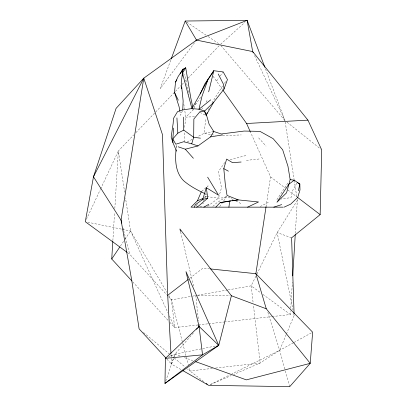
<?xml version="1.0" encoding="UTF-8"?>
<svg xmlns="http://www.w3.org/2000/svg" width="407" height="407" viewBox="0 0 407 407"><rect width="100%" height="100%" fill="white"/><g stroke="black" fill="none" stroke-linecap="round" stroke-linejoin="round"><path stroke-width="0.31" stroke-dasharray="2.04 1.53" d="M184.442 142.068L184.463 131.665M112.861 240.669L114.596 212.24M114.83 208.45L118.345 150.961L133.705 134.926M272.171 316.58L290.41 314.519L290.639 310.719M290.791 308.18L292.363 282.193M295.319 233.384L297.319 200.417L297.125 199.171M176.114 148.382L176.338 145.243M184.656 127.406L185.745 117.15L183.659 103.007M205.703 119.607L204.049 133.374L197.329 136.777M266.02 206.858L270.569 176.867L250.198 131.532M203.999 197.741L205.316 196.418L206.084 193.457M207.774 186.95L208.079 185.765L206.283 187.357M205.484 198.031L206.568 194.505L205.52 193.951M173.336 358.903L171.581 364.194L181.405 369.795M174.12 356.547L174.898 354.197L194.063 332.163M165.771 381.038L173.479 358.374M173.682 357.773L174.898 354.197L202.07 348.723M170.731 60.2L160.2 88.69L194.632 42.633M194.515 116.667L185.745 117.15L193.361 109.748L196.042 103.042M182.321 111.019L180.611 115.364L179.96 111.696M286.172 334.666L279.66 350.341L260.18 362.988L233.572 374.547M286.411 334.081L294.129 315.501L294.088 314.24M208.445 109.987L209.178 108.318M86.365 219.419L100.341 189.504M100.61 188.929L118.345 150.961L124.644 192.226M255.855 276.211L251.155 285.836L253.134 302.772M256.965 273.947L277.157 232.601L297.319 200.417M296.835 183.028L292.847 190.125L291.02 197.614L281.196 199.023M201.597 109.646L203.205 106.949M206.09 102.106L207.051 100.493M211.976 102.854L222.944 85.292M276.897 199.639L288.497 182.051M120.452 246.026L123.586 241.361M124.98 239.291L130.555 230.993L125.498 197.853M219.632 206.644L222.176 203.047M223.631 200.992L226.897 196.367L233.618 199.827M224.837 162.495L218.376 171.566L221.489 187.769L218.513 198.128L207.443 206.405M216.493 81.049L218.727 78.012M220.212 75.987L223.194 71.932M195.263 104.736L200.9 97.115M224.379 83.293L225.91 81.42M135.897 132.636L174.949 91.865M175.386 91.407L181.527 84.992M181.97 84.534L187.673 78.582M188.11 78.124L220.141 44.684M197.395 204.35L196.077 205.672L197.253 205.942M220.604 44.261L244.811 22.446M201.786 191.331L205.83 187.754M212.795 206.39L216.722 202.935L226.897 196.367L223.133 197.848L218.513 198.128L207.199 196.662M189.835 278.23L202.925 268.142L209.859 268.869M202.594 203.754L203.556 203.073M293.401 342.78L279.66 350.341L231.975 373.87M293.951 342.48L312.637 332.193M260.205 206.583L268.961 201.974M187.245 141.875L192.287 139.326M210.404 384.513L229.701 374.989M168.208 357.127L174.898 354.197L180.255 356.12M210.434 384.6L231.257 375.554M230.138 159.829L246.418 155.372M202.686 348.601L218.127 345.487M213.756 131.492L204.049 133.374L210.862 134.554M168.437 296.596L171.418 299.857L191.977 296.24M192.597 296.133L196.957 295.365M197.583 295.258L227.482 289.998M228.103 289.891L251.155 285.836L260.332 292.541M212.505 368.406L189.921 370.975L187.479 368.946M215.639 368.05L260.18 362.988L253.429 305.281M197.955 324.954L174.684 327.579L169.973 322.446M198.585 324.883L208.018 323.819M208.649 323.748L223.743 322.044M224.369 321.973L271.54 316.651M246.398 160.394L259.284 158.964M222.629 135.663L241.224 134.921M197.654 295.334L230.153 295.731M205.316 196.418L206.573 196.581M211.482 134.661L215.196 135.302M87.775 222.227L121.876 229.217M122.497 229.345L130.555 230.993L166.88 292.206M200.005 206.135L201.831 206.573M184.427 357.621L192.76 360.612M291.61 237.83L277.157 232.601L292.989 309.931M235.857 200.982L242.012 204.151M199.995 112.337L205.454 115.257M186.772 22.085L206.064 35.15M208.15 36.559L218.574 43.62M262.881 294.403L290.41 314.519M127.64 252.722L129.68 254.217L166.733 294.734M270.569 176.867L285.246 188.039M287.774 189.962L296.881 196.896M203.759 381.568L189.921 370.975L188.965 367.297M286.991 122.176L320.716 149.089M143.483 332.473L169.882 354.36M170.37 354.762L173.789 357.6M174.277 358.007L185.032 366.921M191.956 108.557L193.361 109.748M132.718 281.853L168.259 320.579M166.88 359.076L171.581 364.194L171.011 354.085M258.664 137.887L266.015 146.082M220.96 45.645L285.007 120.589L294.144 179.838M213.07 76.282L222.543 89.626M168.824 295.482L171.418 299.857L188.329 364.845M183.542 73.392L185.439 77.401L188.899 94.714M254.548 55.596L285.007 120.589L265.288 68.396M130.555 230.993L167.816 312.54M169.398 316.015L174.684 327.579L171.418 299.857M202.94 200.015L203.378 201.099M267.857 312.327L279.66 350.341L285.2 370.314M285.368 370.914L289.733 386.65M123.056 228.073L123.519 229.894M123.672 230.504L129.68 254.217M180.627 232.026L193.722 286.706M293.752 313.644L294.129 315.501M294.241 180.464L296.739 196.678M195.777 295.309L198.468 320.818M176.399 145.207L176.49 148.774"/><path stroke-width="0.61" d="M180.484 231.415L179.894 228.958L231.4 295.747L218.742 345.365L164.962 383.425L165.42 358.348L199.064 326.419L198.931 325.173M294.068 313.604L291.61 237.83L320.156 214.616L321.708 149.883L307.936 120.146L252.661 51.572L247.135 20.35L185.21 21.022L171.169 59.01M176.552 151.15L172.909 142.613L171.159 137.057L173.168 123.331L173.484 118.422L177.538 111.635L182.753 109.936L183.14 101.012L181.242 82.336L182.967 69.195L185.724 67.806L190.863 98.306L192.832 107.336M131.863 280.916L111.737 258.989L112.82 241.3M292.75 275.854L295.243 234.651M176.028 149.644C175.041 160.521 175.386 172.232 183.455 180.571C189.916 186.172 197.334 190.059 204.996 193.671M173.703 128.073L172.807 138.904L172.909 142.613M181.349 88.762L181.507 86.869M182.392 76.14L182.55 74.247M182.702 72.349L182.967 69.195L178.057 76.658L175.554 82.061L174.486 92.303L179.1 106.802L179.853 111.08M228.897 207.158L229.792 200.982L238.243 199.893L258.506 201.974L247.583 207.158M266.02 206.858L255.871 273.702L266.264 308.786L310.236 363.339L289.733 386.65L208.699 385.353L183.043 370.726M264.84 67.206L247.135 20.35L196.52 40.1L143.778 78.175L121.052 220.167L131.832 280.916L139.082 328.825L166.025 358.145M298.346 190.781L299.827 184.005L294.2 180.194L290.15 179.589L287.958 166.254L282.667 149.781L273.153 138.67L259.997 131.375L244.134 131.054L221.23 133.979L213.756 131.492L209.122 124.227L206.868 116.336L204.563 111.086L198.957 109.244L191.956 108.557L182.753 109.936M208.669 91.824L213.828 70.716L223.194 71.932L227.447 79.553L224.033 89.067L213.538 102.452L204.563 111.086L200.005 111.645L193.864 119.002L193.681 137.286L191.722 143.834L197.965 145.935L210.587 136.879L213.756 131.492M232.005 200.829L238.243 199.893L227.055 195.436L225.346 184.819L223.789 168.62L226.648 159.096L232.509 162.647L241.117 162.022M194.444 207.158L195.258 204.802L202.722 199.471L206.308 187.698L218.6 195.233L207.646 177.167M290.15 179.589L286.574 192.801L276.943 202.254L288.685 184.371L294.2 180.194M200.183 94.027L204.843 83.888L213.828 70.716L207.865 79.899L201.964 96.342L198.957 109.244L210.719 99.852M283.196 207.158L191 207.158L197.405 200.844L201.333 191.728M206.242 114.993L207.219 112.77M170.976 353.449L167.689 295.314L162.495 134.712L143.778 78.175L93.478 176.786L85.292 221.718L127.132 252.35M207.865 79.899L191.956 108.557L182.458 73.184L185.724 67.806L184.839 68.488M175.554 82.061L176.816 79.864M180.291 73.825L182.967 69.195M205.998 115.547L213.538 102.452M111.737 258.989L119.755 247.064M195.767 41.112L196.52 40.1L252.661 51.572L253.2 52.722M196.561 329.294L197.395 328.332M198.229 327.376L199.064 326.419L185.979 271.622L218.742 345.365L202.544 354.833L164.962 383.425M200.448 138.171L193.681 137.286L183.761 130.108L177.828 133.155L172.807 138.904L175.788 144.215L183.766 141.712L191.722 143.834M143.778 78.175L116.097 108.359L93.478 176.786L121.052 220.167L121.82 223.209M215.802 207.158L220.156 202.615L229.792 200.982M206.308 187.698L207.784 198.153L198.789 205.845L196.637 207.158M182.188 70.533L183.954 69.17M167.689 295.314L188.324 279.395M203.856 207.158L208.705 204.37M284.086 207.158L290.735 204.116L297.71 197.42L299.995 189.927L299.827 184.005L297.141 182.484M197.405 200.844L203.169 198.397M273.814 207.158L281.675 204.589M202.722 199.471L207.784 198.153M178.205 146.815L185.302 149.191L197.965 145.935M210.587 136.879L222.497 134.915M220.156 202.615L230.759 201.017M165.42 358.348L202.544 354.833L199.064 326.419L218.742 345.365M222.909 90.135L246.591 123.499L307.936 120.146M210.485 268.935L255.871 273.702L312.637 332.193L310.236 363.339L246.352 379.868L195.742 361.686M231.4 295.747L266.264 308.786M223.789 168.62L228.403 171.184M297.385 197.283L320.156 214.616M206.227 383.46L207.219 384.218M185.302 149.191L193.391 158.282M185.21 21.022L196.52 40.1M218.238 73.982L223.524 84.371L224.033 89.067M174.486 92.303L178.266 100.168M246.591 123.499L250.198 131.532M204.563 111.086L205.637 114.433M176.923 117.938L177.828 133.155M183.44 117.165L183.761 130.108"/></g></svg>
